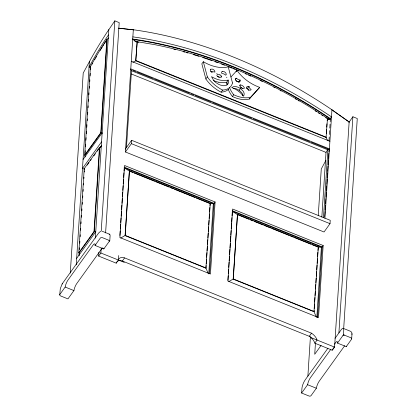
<?xml version="1.0" encoding="UTF-8"?>
<svg xmlns="http://www.w3.org/2000/svg" width="417" height="417" viewBox="0 0 417 417"><rect width="100%" height="100%" fill="white"/><g stroke="black" fill="none" stroke-linecap="round" stroke-linejoin="round"><path stroke-width="0.63" d="M351.677 338.875L351.969 334.236M351.979 333.902L351.786 332.615L350.853 331.437L343.316 328.382M351.964 334.392L351.979 333.736M59.735 294.798L60.319 288.554L62.154 283.961M70.28 273.093L83.212 73.074L90.984 58.761A192.378 54.606 -68.1 0 1 106.856 32.542L114.826 20.85L119.205 22.617L105.605 232.941M76.254 264.821L89.394 61.622M85.167 156.928L84.714 155.103L90.432 66.657L90.937 65.74A164.871 46.798 -68.1 0 1 106.82 39.422L106.835 39.401M85.115 153.268L85.282 150.667M85.537 146.768L85.704 144.167M85.954 140.268L86.126 137.673M86.376 133.774L86.543 131.173M86.799 127.274L86.965 124.678M87.216 120.779L87.341 118.829M87.638 114.279L87.763 112.329M88.055 107.784L88.185 105.835M88.477 101.284L88.602 99.335M88.899 94.789L89.024 92.84M89.316 88.289L89.441 86.34M89.738 81.789L89.864 79.84M90.114 75.946L90.286 73.345M90.536 69.446L90.661 67.497M79.152 255.313L79.11 252.895L78.792 252.765L84.234 168.635L99.439 147.456L99.757 147.587L101.378 145.835M79.319 249.658L79.444 247.714M79.736 243.184L79.866 241.245M80.158 236.715L80.283 234.771M80.575 230.241L80.7 228.302M80.992 223.773L81.117 221.828M81.414 217.299L81.539 215.36M81.831 210.83L81.956 208.886M82.248 204.356L82.373 202.417M82.665 197.887L82.795 195.943M83.087 191.413L83.212 189.474M83.504 184.945L83.588 183.647M83.921 178.471L84.005 177.178M84.343 172.002L84.427 170.704M79.11 255.376L79.277 252.785M78.792 252.765L93.997 231.586L99.439 147.456M99.757 147.587L94.315 231.711L79.11 252.895M84.714 155.103L100.789 132.715L106.82 39.422L108.79 37.931M95.337 238.112L108.821 29.571M118.746 255.538L118.454 260.041L116.213 263.163L98.662 256.095L98.912 252.202M101.227 231.18L114.826 20.85M101.195 248.433L100.904 252.973L98.662 256.095M102.493 247.828A4.613 1.308 -68.1 0 0 101.93 248.496L76.791 283.513A5.895 1.673 -68.1 0 0 73.929 290.576L67.95 298.9L60.59 295.934A1.574 1.147 3.7 0 1 59.907 294.371L65.167 287.047A5.895 1.673 -68.1 0 1 68.028 279.984L93.168 244.967A4.613 1.308 -68.1 0 1 95.045 245.431L103.807 248.959L109.786 240.635L110.078 236.131A6.568 1.866 -68.1 0 0 109.139 234.187M119.888 235.438L120.179 230.919M120.305 228.985L120.596 224.471M120.721 222.537L121.013 218.018M121.139 216.084L121.43 211.57M121.555 209.631L121.847 205.117M121.972 203.183L122.264 198.669M122.389 196.73L122.681 192.216M122.806 190.282L123.098 185.763M123.224 183.829L123.515 179.315M123.64 177.381L123.932 172.862M124.058 170.928L124.261 167.77L213.306 203.637L208.761 273.886M125.262 149.13L131.61 140.284L330.238 220.296L330.019 223.674L324.04 231.998L125.413 151.986L133.32 29.779L118.652 28.179M126.466 147.472L131.501 70.426L130.74 69.331M327.736 140.696L326.063 137.48L135.76 60.819L137.188 41.601L135.76 60.819L132.877 62.305M120.758 238.055L125.225 235.417L129.4 170.845L210.246 203.413L205.93 268.183L208.213 273.38M125.413 151.986L131.391 143.662L131.61 140.284M206.097 265.598L205.93 268.183L125.084 235.615L129.4 170.845M206.222 263.659L206.514 259.139M206.639 257.206L206.931 252.681M207.056 250.747L207.348 246.228M207.473 244.289L207.765 239.77M207.89 237.831L208.182 233.311M208.307 231.372L208.599 226.853M208.724 224.919L209.016 220.395M209.141 218.461L209.438 213.942M209.563 212.003L209.855 207.484M209.98 205.545L210.246 203.413M209.563 273.469L214.093 203.36L124.151 167.128M215.094 201.974L210.434 274.032L119.882 237.554L124.542 165.497L215.094 201.974L213.598 204.054M227.88 280.266L228.172 275.746M228.297 273.813L228.589 269.299M228.714 267.365L229.048 262.204M229.131 260.912L229.423 256.398M229.548 254.459L229.882 249.298M229.965 248.011L230.257 243.497M230.382 241.558L230.716 236.397M230.799 235.11L231.091 230.591M231.216 228.657L231.55 223.496M231.633 222.209L231.925 217.69M232.05 215.756L232.337 211.304L321.382 247.177L316.837 317.426M228.834 281.59L233.301 278.957L237.476 214.385L318.322 246.947L314.006 311.718L316.289 316.915M344.656 345.792A4.613 1.308 -68.1 0 0 344.374 346.162L319.234 381.18A5.895 1.673 -68.1 0 0 316.367 388.243L311.108 395.566A1.574 1.147 3.7 0 1 308.987 395.999L301.627 393.038L301.918 388.535A6.568 1.866 -68.1 0 1 305.197 379.866L327.929 348.205M307.876 376.139L310.436 336.524M318.249 215.73L321.272 168.974L325.859 160.415M314.09 310.425L314.006 311.718L233.16 279.15L237.476 214.385M314.215 308.491L314.507 303.967M314.632 302.033L314.924 297.514M315.049 295.575L315.341 291.056M315.466 289.117L315.758 284.597M315.883 282.658L316.175 278.139M316.3 276.205L316.592 271.681M316.717 269.747L317.009 265.228M317.134 263.289L317.426 258.769M317.556 256.83L317.848 252.311M317.973 250.372L318.322 246.947M326.313 133.581L326.568 129.687M326.735 127.086L326.944 123.839M327.152 120.591L327.491 118.266L326.063 137.48M321.841 217.075L326.026 152.403C326.683 150.558 330.655 146.534 328.851 152.023M323.488 217.57L327.866 149.839L131.433 70.708M315.44 343.274L314.726 354.273L321.085 345.417M317.598 317.655L322.169 246.895L232.227 210.663M328.977 140.915L329.227 137.057M329.394 134.488L329.644 130.636M329.811 128.066L330.061 124.214M330.222 121.644L330.389 119.074L329.529 118.47A346.084 216.553 35.7 0 0 133.576 39.532L132.679 39.427L136.984 41.893M324.666 216.694L324.999 211.518M325.083 210.225L325.422 205.055M325.505 203.757L325.839 198.586M325.922 197.293L326.256 192.117M326.339 190.824L326.673 185.654M326.756 184.356L327.095 179.185M327.178 177.892L327.512 172.716M327.595 171.423L327.929 166.253M328.012 164.955L328.346 159.784M328.429 158.491L328.763 153.315M323.165 245.509L318.51 317.566L227.958 281.089L232.618 209.032L323.165 245.509L322.044 247.072M324.921 218.357L331.942 109.791L330.775 108.973A346.6 216.876 35.7 0 0 134.529 29.915L133.32 29.779M331.942 109.791L349.138 121.967L334.575 347.147L334.314 347.001L332.073 350.124M338.906 332.922L352.886 116.75L357.265 118.517L343.665 328.846M334.486 344.202L335.612 342.633A4.613 1.308 -68.1 0 1 337.489 343.092L343.462 334.768L343.754 330.264A6.568 1.866 -68.1 0 0 341.059 329.925L335.018 338.333M327.282 118.642L328.904 119.689L329.31 118.892M240.187 84.86C239.071 87.028 242.699 89.478 244.524 88.102L243.361 86.288L241.834 85.271L240.187 84.86L239.546 85.751M62.43 283.503L98.667 232.988L100.643 231.253M62.112 284.034L62.487 283.409M107.112 39.516L101.065 132.83L84.99 155.213M108.477 34.887L106.481 37.869A165.377 46.939 -68.1 0 0 90.578 64.281L89.04 67.101L90.682 67.763M134.175 40.282L135.306 41.7L135.515 41.413L154.66 44.65A341.919 213.947 35.7 0 1 310.524 107.435L329.112 119.403L328.904 119.689M83.066 159.456L102.144 132.887M101.56 141.848L82.488 168.416L84.677 169.297M87.148 165.148L89.003 162.567M90.484 160.498L91.224 159.466M93.825 155.849L95.305 153.784M97.161 151.199L98.647 149.135M100.028 147.92L101.519 145.846M203.329 61.726L201.833 63.806L205.862 78.98L207.353 76.9L203.329 61.726A31.64 19.797 35.7 0 0 214.302 66.407C218.821 67.596 223.658 68.075 228.224 66.85L232.498 82.962M76.671 258.373L95.743 231.805M95.045 245.431L100.304 238.102A1.574 1.147 3.7 0 1 102.426 237.669L109.786 240.635M218.852 82.258L221.688 82.649L225.576 82.457L226.739 82.18L228.235 80.1L228.5 81.967A8.726 5.463 35.7 0 1 226.436 85.235L223.668 85.756L220.385 85.073A10.435 6.526 35.7 0 1 213.613 80.325L211.502 76.655A20.897 13.073 35.7 0 0 220.348 80.184L224.539 80.611L228.235 80.1M205.852 78.98A27.298 17.081 35.7 0 0 221.14 92.193L222.631 90.124A22.184 13.881 35.7 0 0 232.524 82.978M236.048 71.75L237.007 70.41C242.517 78.281 250.674 84.161 259.697 87.372L249.288 99.043A24.556 15.366 35.7 0 1 232.431 96.535A24.561 15.366 35.7 0 1 228.208 89.259M235.24 79.506L236.199 78.167L238.284 79.579A4.514 2.825 35.7 0 0 240.098 80.028L240.307 80.736L239.801 81.789C238.024 82.524 235.688 81.013 235.522 79.115L236.199 78.167M239.024 82.519L238.816 81.815L240.098 80.028M232.431 96.535L233.713 94.748A24.556 15.366 35.7 0 0 250.56 97.25L259.697 87.372M233.499 88.352A8.09 5.061 35.7 0 1 236.715 88.988L239.113 90.239L240.395 88.456L243.08 91.068A6.5 4.066 35.7 0 1 244.174 93.961L243.992 95.232L243.335 96.249C240.541 92.209 236.366 89.207 231.748 87.586L233.374 86.741A8.09 5.061 35.7 0 1 237.998 87.205L240.395 88.456M116.896 261.735A7.225 4.519 35.7 0 1 122.348 261.016L124.589 257.894L311.504 333.188A10.044 6.286 35.7 0 1 317.056 340.048L314.814 343.17L332.333 350.264L334.58 347.106L311.212 337.692M248.803 90.458L248.511 90.093A3.878 2.429 35.7 0 1 247.776 88.216L249.058 86.434L247.448 86.298L246.603 87.122L246.947 88.487L248.308 89.712A2.867 1.793 35.7 0 0 250.716 90.051L251.196 89.676L249.793 88.305A3.878 2.429 35.7 0 1 249.058 86.434M249.288 99.043L250.565 97.26M329.988 118.996L331.484 116.916L330.316 116.093A346.6 216.876 35.7 0 0 134.071 37.035L132.856 36.899M328.669 149.922L329.414 148.879L130.792 68.862M314.814 343.17A10.044 6.286 35.7 0 0 309.263 336.31L311.504 333.188M330.733 349.425L310.467 377.651A5.895 1.673 -68.1 0 0 307.605 384.714L301.627 393.038M337.489 343.092L346.251 346.621L351.51 339.297A1.574 1.147 3.7 0 0 350.822 337.734L343.462 334.768M230.992 76.931L237.007 70.41M216.704 73.6L217.069 73.356M246.166 88.081L247.781 88.216M222.542 71.37L224.164 71.641L225.675 72.782L226.322 74.226L225.779 75.242A4.425 2.768 35.7 0 0 222.73 73.58L221.865 73.475L221.594 72.751A2.523 1.579 35.7 0 1 222.542 71.37M213.306 203.637L210.105 203.605L196.23 198.018M321.382 247.177L318.181 247.145L312.145 244.716M118.647 28.194L133.315 29.862M132.241 39L133.45 39.135A346.6 216.876 35.7 0 1 329.696 118.193M327.288 118.553L330.389 119.074M135.306 41.7L138.851 42.299M100.638 252.905L124.297 262.397M95.43 232.024L93.997 231.586M102.301 133.195L100.789 132.715M217.325 76.405L217.961 76.603A2.836 1.777 35.7 0 1 219.17 77.348M135.968 60.533L326.266 137.193M131.282 61.263L329.91 141.28M132.804 70.395L135.822 71.609M137.031 72.094L153.331 78.662M154.54 79.152L189.558 93.257M190.762 93.742L193.78 94.956M194.989 95.446L211.289 102.009M212.498 102.499L251.738 118.303M252.947 118.793L309.695 141.655M310.905 142.14L329.018 149.437M131.397 74.002L326.026 152.403M90.432 66.657L90.708 66.772M131.391 143.662L330.019 223.674M132.882 172.497L129.265 171.043L124.261 167.77M134.086 172.987L154.603 181.249M155.807 181.734L169.078 187.082M170.287 187.567L173.305 188.781M174.509 189.271L195.02 197.533M248.803 219.196L237.336 214.578L232.337 211.304M250.007 219.681L253.025 220.895M254.229 221.385L263.278 225.029M264.487 225.514L270.518 227.948M271.728 228.433L289.221 235.48M290.43 235.965L293.443 237.179M294.652 237.669L310.941 244.226M84.234 168.635L84.552 168.765M125.225 235.417L206.071 267.985M233.301 278.957L314.142 311.525M102.274 231.284L109.635 234.25M122.348 261.016L309.263 336.31M65.167 287.047L73.929 290.576M307.605 384.714L316.367 388.243M240.552 87.054L242.491 88.503M315.242 110.896L316.336 111.6M318.525 113.007L319.62 113.711M321.809 115.123L322.904 115.827M325.641 117.589L326.735 118.292M235.683 80.606L237.002 81.367A4.514 2.825 35.7 0 0 238.816 81.815M331.937 109.88L349.138 121.967M239.113 90.239L241.803 92.855A6.5 4.066 35.7 0 1 242.892 95.748M226.582 77.187L226.895 77.708M219.905 75.863L220.098 76.181M226.739 82.18L227.01 84.046A8.726 5.463 35.7 0 1 226.9 84.891M108.931 240.291A0.959 0.698 3.7 0 1 109.348 241.245M103.828 248.151A4.613 1.308 -68.1 0 1 103.807 248.959M92.157 64.161A164.871 46.798 -68.1 0 1 92.782 63.04M94.675 59.714A164.871 46.798 -68.1 0 1 95.311 58.62M95.941 57.53A164.871 46.798 -68.1 0 1 96.577 56.446M100.075 50.598A164.871 46.798 -68.1 0 1 102.311 46.98M102.952 45.959A164.871 46.798 -68.1 0 1 103.588 44.947M104.229 43.941A164.871 46.798 -68.1 0 1 105.188 42.451M105.511 41.955A164.871 46.798 -68.1 0 1 106.142 40.981M343.024 335.377A0.959 0.698 3.7 0 1 344.317 335.112M346.277 346.193A4.613 1.308 -68.1 0 1 346.251 346.621M348.904 122.468A192.378 54.606 -68.1 0 1 352.886 116.75M173.873 49.253A341.919 213.947 35.7 0 1 175.703 49.712M183.042 51.645A341.919 213.947 35.7 0 1 184.877 52.151M186.107 52.495A341.919 213.947 35.7 0 1 187.947 53.016M193.472 54.637A341.919 213.947 35.7 0 1 199.003 56.337M202.698 57.52A341.919 213.947 35.7 0 1 211.94 60.632M214.963 61.695A341.919 213.947 35.7 0 1 217.955 62.774M221.542 64.093A341.919 213.947 35.7 0 1 224.528 65.224M228.115 66.605A341.919 213.947 35.7 0 1 232.295 68.263M233.489 68.742A341.919 213.947 35.7 0 1 235.282 69.467M236.47 69.957A341.919 213.947 35.7 0 1 238.263 70.702M245.415 73.752A341.919 213.947 35.7 0 1 246.609 74.268M248.391 75.055A341.919 213.947 35.7 0 1 250.768 76.118M260.031 80.398A341.919 213.947 35.7 0 1 262.329 81.492M273.771 87.169A341.919 213.947 35.7 0 1 274.912 87.752M280.031 90.421A341.919 213.947 35.7 0 1 281.167 91.021M295.278 98.803A341.919 213.947 35.7 0 1 296.398 99.444M298.077 100.414A341.919 213.947 35.7 0 1 299.197 101.065M227.03 83.833A24.561 15.366 35.7 0 1 227.025 82.649M233.708 94.753A24.561 15.366 35.7 0 1 229.486 87.471M228.422 89.389A22.184 13.881 35.7 0 1 221.13 92.193M218.852 82.264A20.897 13.073 35.7 0 1 213.426 80.497M210.736 71.171A2.757 1.725 35.7 0 1 212.389 72.042M222.636 90.114A27.298 17.081 35.7 0 1 207.348 76.9M118.454 260.041A7.225 4.519 35.7 0 1 124.589 257.894M116.213 263.163A7.225 4.519 35.7 0 1 116.359 262.637M210.382 69.634L210.47 70.958L211.643 72.334A4.087 2.559 35.7 0 1 212.858 71.755L215.021 72.068L214.52 70.64A2.757 1.725 35.7 0 0 212.227 69.092L210.788 69.206L210.382 69.634M221.74 76.853L220.635 77.374L219.066 77.166A3.696 2.314 35.7 0 1 216.981 75.873L216.923 75.362A2.585 1.616 35.7 0 1 217.705 74.351L219.457 74.523A2.836 1.777 35.7 0 1 221.151 75.769L221.74 76.853"/></g></svg>
